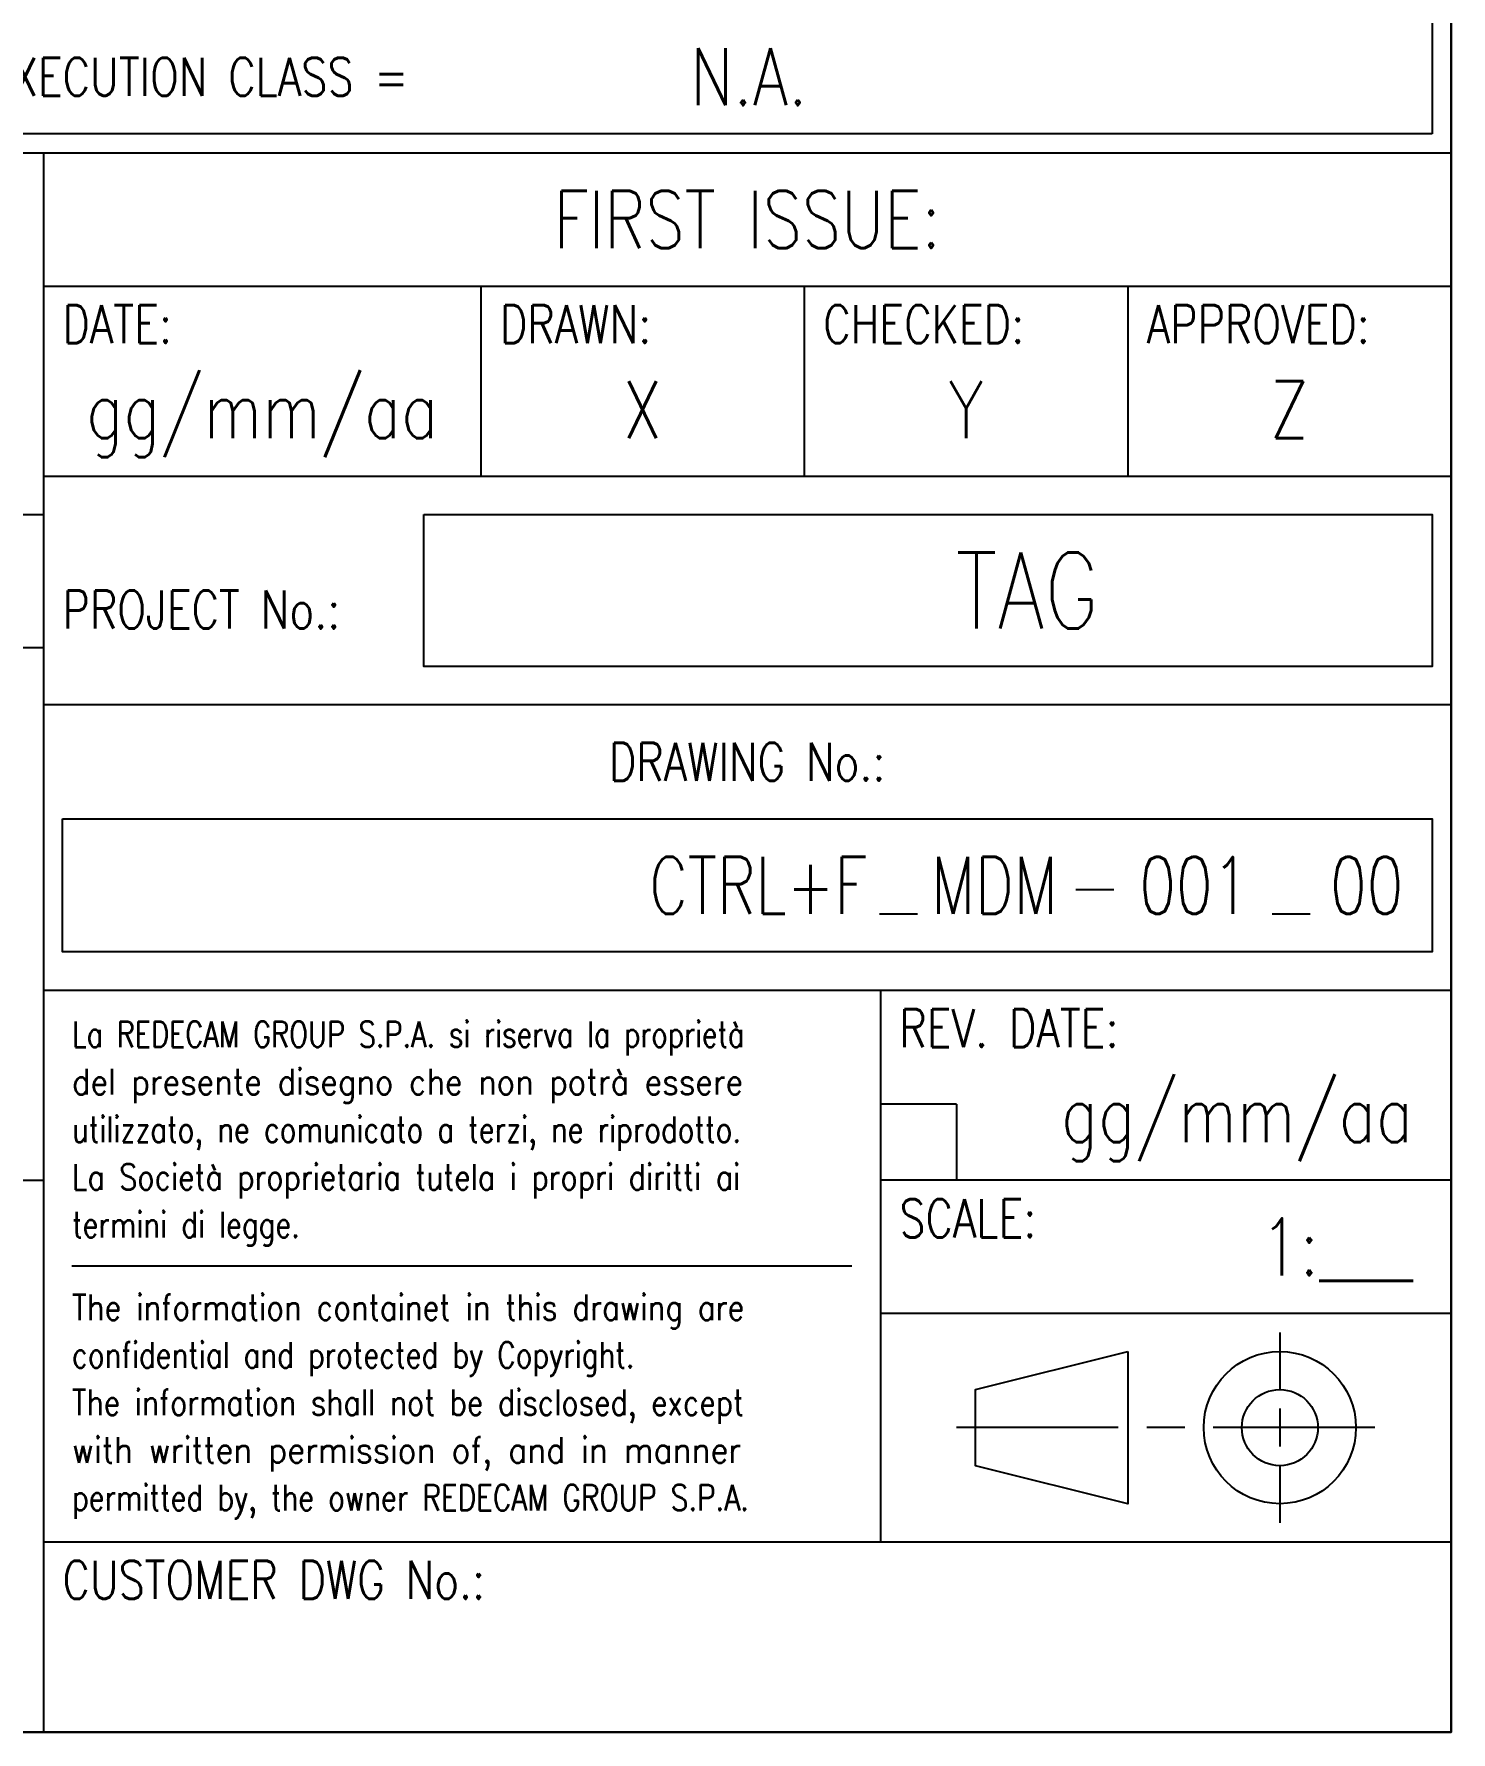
# Model space of a CAD drawing. Header units: millimetres. Extents: x -360 to -180, y 0 to 611.
# Drawn here: x -254.5 to -180, y 0 to 89.2 of the extents above; entities that cross this region are included whole.
import ezdxf
from ezdxf.enums import TextEntityAlignment as Align

# ---------------------------------------------------------------- set-up
doc = ezdxf.new("R2010")
doc.units = ezdxf.units.MM
doc.header["$LTSCALE"] = 0.5
doc.layers.get('0').update_dxf_attribs({"color": 3})
doc.layers.add('REDECAM_TITLE-BLOCK', color=1, linetype='Continuous')
doc.styles.get("Standard").update_dxf_attribs({"font": 'romans.shx', "width": 0.8})

# ---------------------------------------------------------------- blocks, each defined once
blk = doc.blocks.new('REDECAM_TITLE-BLOCK')
at = {"layer": 'REDECAM_TITLE-BLOCK', "color": 2}
for p, q in [((-180, 83), (0, 83)), ((-74, 83), (-74, 0)), ((-74, 66), (0, 66)), ((-19.725, 44.286), (-17.725, 44.286)), ((-30.056, 43), (-28.056, 43)), ((-9.4, 43), (-7.4, 43)), ((-74, 39), (0, 39)), ((-30, 39), (-30, 10)), ((-180, 29), (-74, 29)), ((0, 29), (-30, 29)), ((0, 22), (-30, 22)), ((-74, 10), (0, 10))]:
    blk.add_line(p, q, dxfattribs=at)
at = {"layer": 'REDECAM_TITLE-BLOCK', "color": 1}
for p, q in [((-74, 76), (0, 76)), ((-51, 76), (-51, 66)), ((-34, 76), (-34, 66)), ((-17, 76), (-17, 66)), ((-180, 64), (-74, 64)), ((-180, 57), (-74, 57)), ((-74, 54), (0, 54)), ((-26, 33), (-30, 33)), ((-26, 33), (-26, 29)), ((-72.5, 24.5), (-31.5, 24.5)), ((-9, 21), (-9, 18)), ((-9, 17), (-9, 15)), ((-17.5, 16), (-26, 16)), ((-14, 16), (-16, 16)), ((-4, 16), (-12.5, 16)), ((-9, 14), (-9, 11))]:
    blk.add_line(p, q, dxfattribs=at)
at = {"layer": 'REDECAM_TITLE-BLOCK', "color": 2}
for points in [[(-180, 0), (0, 0), (0, 148), (-180, 148)], [(-17, 20), (-17, 12), (-25, 14), (-25, 18)]]:
    blk.add_lwpolyline(points, close=True, dxfattribs=at)
at = {"layer": 'REDECAM_TITLE-BLOCK', "color": 1}
for points in [[(-1, 84), (-179, 84), (-179, 140), (-1, 140)], [(-54, 64), (-1, 64), (-1, 56), (-54, 56)], [(-73, 48), (-1, 48), (-1, 41), (-73, 41)]]:
    blk.add_lwpolyline(points, close=True, dxfattribs=at)
at = {"layer": 'REDECAM_TITLE-BLOCK', "color": 2}
for radius in [4, 2]:
    blk.add_circle((-9, 16), radius, dxfattribs=at)
at = {"layer": 'REDECAM_TITLE-BLOCK', "color": 1}
for s, height, width, p in [('STRUCTURES MANUFACTURING ACCORDING TO:  EN 1090-2, EXECUTION CLASS =', 2, 0.8, (-143, 86)), ('La REDECAM GROUP S.P.A. si riserva la proprietà', 1.35, 0.78, (-72.5, 36)), ('del presente disegno che non potrà essere', 1.35, 0.885, (-72.5, 33.5)), ('utilizzato, ne comunicato a terzi, ne riprodotto.', 1.35, 0.8, (-72.5, 31)), ('La Società proprietaria tutela i propri diritti ai', 1.35, 0.825, (-72.5, 28.5)), ('termini di legge.', 1.35, 0.8, (-72.5, 26)), ('The information containet in this drawing are', 1.35, 0.845, (-72.5, 21.65)), ('confidential and protected by Copyright.', 1.35, 0.8, (-72.5, 19.15)), ('The information shall not be disclosed, except', 1.35, 0.825, (-72.5, 16.65)), ('with written permission of, and in manner', 1.35, 0.905, (-72.5, 14.15)), ('permitted by, the owner REDECAM GROUP S.P.A.', 1.35, 0.8, (-72.5, 11.65))]:
    blk.add_text(s, height=height, dxfattribs=dict(at, width=width)).set_placement(p)
at = {"layer": 'REDECAM_TITLE-BLOCK', "color": 2, "width": 0.8}
blk.add_text('FIRST ISSUE:', height=3, dxfattribs=at).set_placement((-37, 78), align=Align.CENTER)
at = {"layer": 'REDECAM_TITLE-BLOCK', "color": 1, "width": 0.8}
for s, p in [('DATE:', (-73, 75)), ('DRAWN:', (-50, 75)), ('CHECKED:', (-33, 75)), ('APPROVED:', (-16, 75)), ('REV. DATE:', (-29, 38)), ('SCALE:', (-29, 28)), ('CUSTOMER DWG No.:', (-73, 9))]:
    blk.add_text(s, height=2, dxfattribs=at).set_placement(p, align=Align.TOP_LEFT)
blk.add_text('PROJECT No.:', height=2, dxfattribs=at).set_placement((-73, 59), align=Align.MIDDLE_LEFT)
blk.add_text('DRAWING No.:', height=2, dxfattribs=at).set_placement((-37, 50), align=Align.CENTER)
at = {"layer": 'REDECAM_TITLE-BLOCK', "color": 2, "width": 0.8}
blk.add_attdef('EXC', text='', height=3, dxfattribs=at).set_placement((-40, 87), align=Align.MIDDLE_LEFT)
for tag, p in [('CUS', (-162, 78)), ('SIT', (-162, 72)), ('PRT', (-162, 66)), ('EQU', (-162, 59)), ('TIT-1', (-178, 48)), ('TIT-3', (-178, 36))]:
    blk.add_attdef(tag, p, '', height=3, dxfattribs=at)
at = {"layer": 'REDECAM_TITLE-BLOCK', "color": 2}
for tag, width, p in [('DAT', 0.8, (-62.5, 68)), ('DRA', 0.8, (-42.5, 68)), ('CON', 0.8, (-25.5, 68)), ('APP', 0.8, (-8.5, 68)), ('DOC', 0.75, (-24, 43)), ('NUM', 0.75, (-13.5, 43)), ('CLI', 0.75, (-37, 2))]:
    blk.add_attdef(tag, text='', height=3, dxfattribs=dict(at, width=width)).set_placement(p, align=Align.CENTER)
at = {"layer": 'REDECAM_TITLE-BLOCK', "color": 3, "width": 0.8}
blk.add_attdef('PRN', text='', height=4, dxfattribs=at).set_placement((-18.5, 58), align=Align.RIGHT)
blk.add_attdef('LIN', (-18, 58), '', height=4, dxfattribs=at)
at = {"layer": 'REDECAM_TITLE-BLOCK', "color": 4, "oblique": 15, "width": 0.8}
for tag, p in [('TIT-2', (-178, 43)), ('TIT-4', (-178, 31))]:
    blk.add_attdef(tag, p, '', height=3, dxfattribs=at)
at = {"layer": 'REDECAM_TITLE-BLOCK', "color": 2}
for tag, width, p in [('ITESIN', 0.75, (-30.681, 43)), ('REV', 0.75, (-2.5, 43)), ('D-REV', 0.8, (-2, 31)), ('SCA', 0.8, (-2, 24))]:
    blk.add_attdef(tag, text='', height=3, dxfattribs=dict(at, width=width)).set_placement(p, align=Align.RIGHT)
at = {"layer": 'REDECAM_TITLE-BLOCK', "color": 1, "width": 0.8}
blk.add_attdef('VER', text='', height=2, dxfattribs=at).set_placement((-28, 31), align=Align.MIDDLE_CENTER)
at = {"layer": 'REDECAM_TITLE-BLOCK', "color": 4, "width": 0.8}
blk.add_attdef('REV-CARTIGLIO_1_0', text='', height=2, rotation=90, dxfattribs=at).set_placement((-75, 27), align=Align.RIGHT)
at = {"layer": 'REDECAM_TITLE-BLOCK', "color": 1, "width": 0.8, "flags": 1}
for tag, p in [('COMBOFIELD1', (0, -0.6)), ('FROM-DWG', (0, -0.4)), ('ID-BLOCK', (0, -0.2)), ('ITE', (0, -0.8)), ('SIN', (0, -1))]:
    blk.add_attdef(tag, text='', height=0.1, dxfattribs=at).set_placement(p, align=Align.RIGHT)

msp = doc.modelspace()

# ---------------------------------------------------------------- linework, layer by layer
msp.add_lwpolyline([(-360, 574), (-180, 574), (-180, 0), (-360, 0)], close=True)

# ---------------------------------------------------------------- block references
at = {"layer": 'REDECAM_TITLE-BLOCK'}
ref = msp.add_blockref('REDECAM_TITLE-BLOCK', (-180, 0), dxfattribs=at)
ref.add_attrib('EXC', 'N.A.', dxfattribs={"color": 2, "height": 3, "width": 0.8}).set_placement((-220, 87), align=Align.MIDDLE_LEFT)
ref.add_attrib('PRN', 'TAG', dxfattribs={"color": 3, "height": 4, "width": 0.8}).set_placement((-198.5, 58), align=Align.RIGHT)
ref.add_attrib('ITESIN', 'CTRL+F', dxfattribs={"color": 2, "height": 3, "width": 0.75}).set_placement((-210.681, 43), align=Align.RIGHT)
ref.add_attrib('DOC', 'MDM', dxfattribs={"color": 2, "height": 3, "width": 0.75}).set_placement((-204, 43), align=Align.CENTER)
ref.add_attrib('NUM', '001', dxfattribs={"color": 2, "height": 3, "width": 0.75}).set_placement((-193.5, 43), align=Align.CENTER)
ref.add_attrib('REV', '00', dxfattribs={"color": 2, "height": 3, "width": 0.75}).set_placement((-182.5, 43), align=Align.RIGHT)
ref.add_attrib('D-REV', 'gg/mm/aa', dxfattribs={"color": 2, "height": 3, "width": 0.8}).set_placement((-182, 31), align=Align.RIGHT)
ref.add_attrib('DAT', 'gg/mm/aa', dxfattribs={"color": 2, "height": 3, "width": 0.8}).set_placement((-242.5, 68), align=Align.CENTER)
ref.add_attrib('DRA', 'X', dxfattribs={"color": 2, "height": 3, "width": 0.8}).set_placement((-222.5, 68), align=Align.CENTER)
ref.add_attrib('CON', 'Y', dxfattribs={"color": 2, "height": 3, "width": 0.8}).set_placement((-205.5, 68), align=Align.CENTER)
ref.add_attrib('APP', 'Z', dxfattribs={"color": 2, "height": 3, "width": 0.8}).set_placement((-188.5, 68), align=Align.CENTER)
ref.add_attrib('SCA', '1:___', dxfattribs={"color": 2, "height": 3, "width": 0.8}).set_placement((-182, 24), align=Align.RIGHT)

doc.saveas('drawing.dxf')
